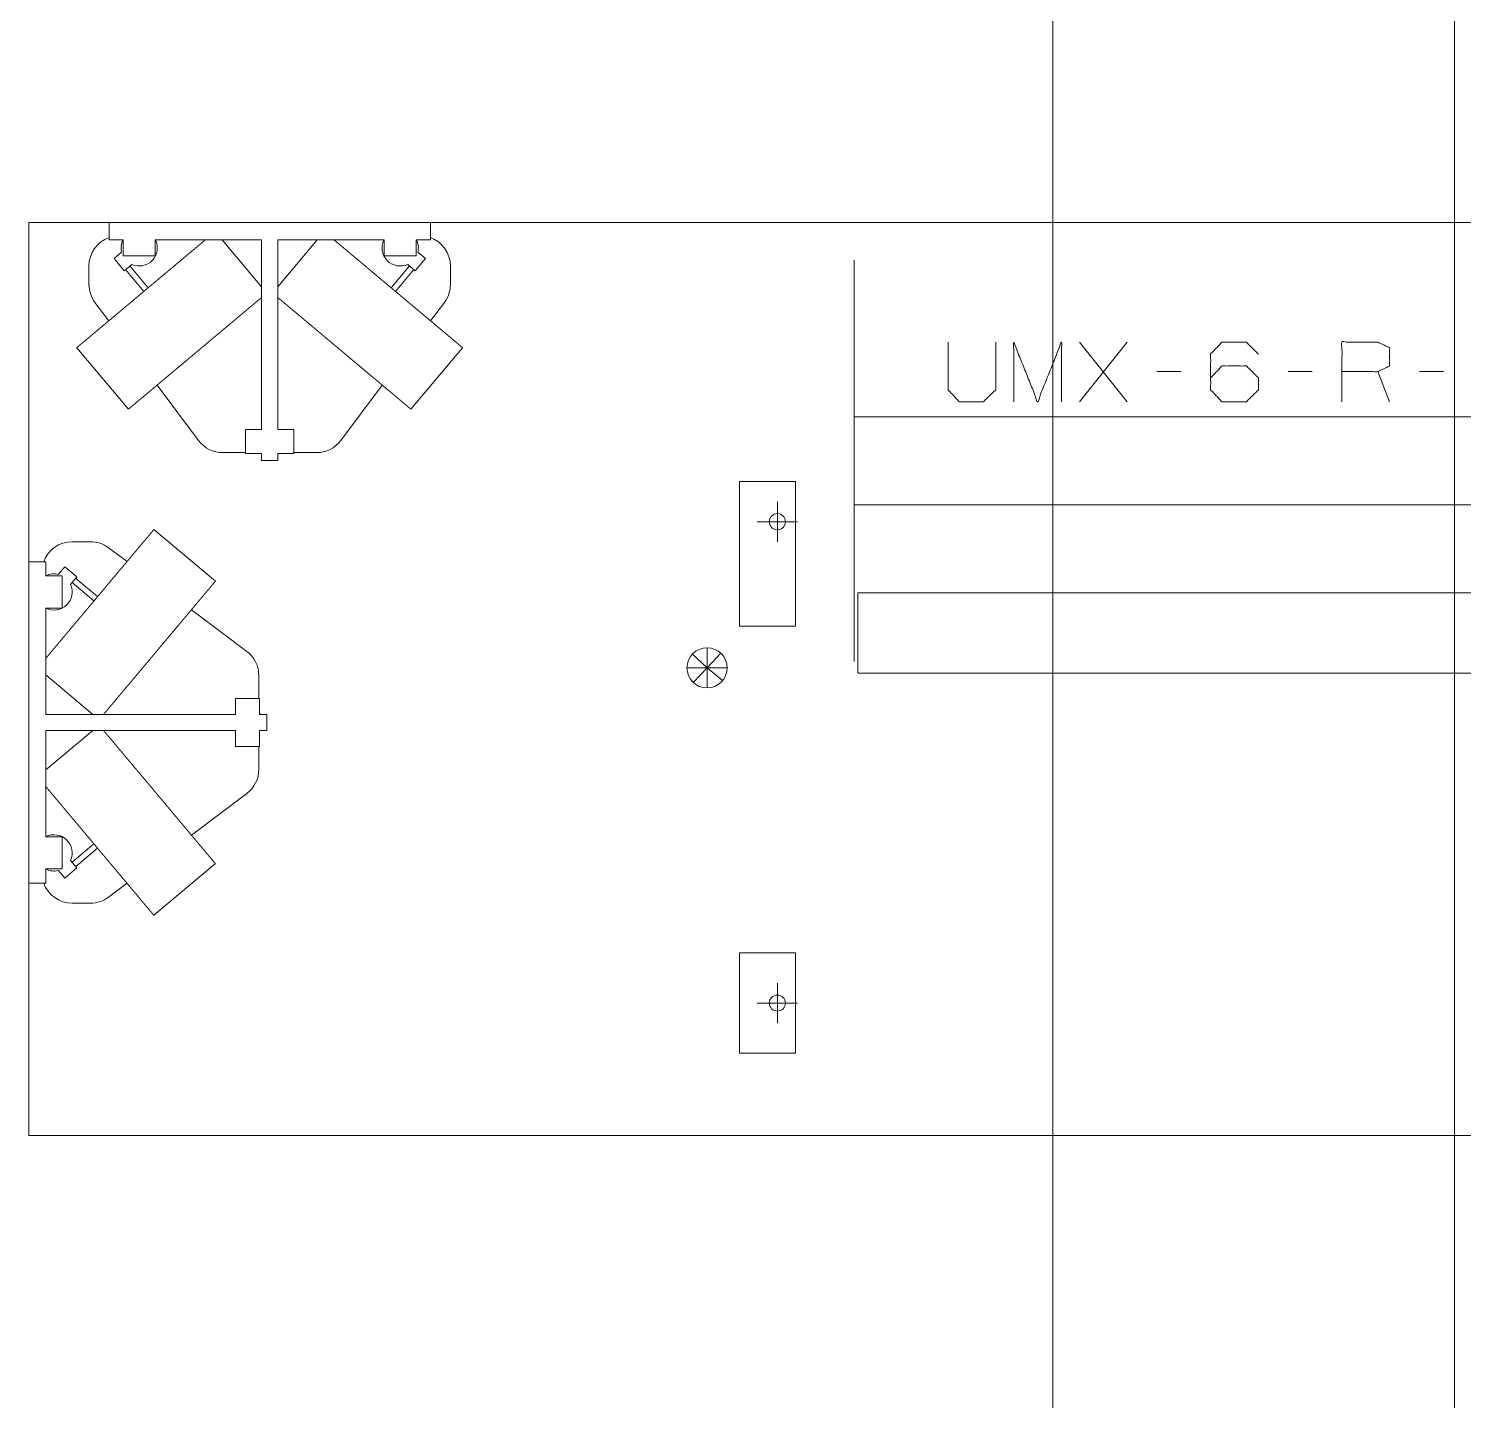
# Model space of a CAD drawing. Header units: millimetres. Extents: x 3056 to 110866, y 16649 to 58349.
# Drawn here: x 49456 to 53028, y 23888 to 27304 of the extents above; entities that cross this region are included whole.
import ezdxf

# ---------------------------------------------------------------- set-up
doc = ezdxf.new("R2010")
doc.units = ezdxf.units.MM
doc.layers.add('1', color=7, linetype='Continuous', true_color=0xffffff)

msp = doc.modelspace()

# ---------------------------------------------------------------- linework, layer by layer
at = {"layer": '1', "color": 143, "linetype": 'Continuous', "lineweight": 13}
for p, q in [((53006.5, 17870.4), (53006.5, 55213.3)), ((52006.5, 54663.3), (52006.5, 17870.4))]:
    msp.add_line(p, q, dxfattribs=at)
at = {"layer": '1', "color": 80, "linetype": 'Continuous', "lineweight": 13}
for p, q in [((49456.5, 24547.3), (49456.5, 26821.3)), ((49456.5, 24547.3), (49456.5, 26821.3)), ((49456.5, 26821.3), (55083.5, 26821.3)), ((49456.5, 26821.3), (55083.5, 26821.3)), ((49656.5, 26821.3), (49656.5, 26778.3)), ((50456.5, 26821.3), (50456.5, 26778.3)), ((49656.5, 26778.3), (49691.5, 26778.3)), ((49691.5, 26778.3), (49691.5, 26738.3)), ((49771.5, 26778.3), (50036.5, 26778.3)), ((49771.5, 26778.3), (49771.5, 26738.3)), ((50036.5, 26661.2), (49938.2, 26778.3)), ((50036.5, 26778.3), (50036.5, 26306.3)), ((50076.5, 26778.3), (50076.5, 26306.3)), ((50174.7, 26778.3), (50076.5, 26661.2)), ((50076.5, 26778.3), (50341.5, 26778.3)), ((50341.5, 26778.3), (50341.5, 26738.3)), ((50421.5, 26778.3), (50421.5, 26738.3)), ((50421.5, 26778.3), (50456.5, 26778.3)), ((49687.6, 26747.2), (49668.9, 26731.4)), ((49694.1, 26701.3), (49668.9, 26731.4)), ((49771.5, 26738.3), (49691.5, 26738.3)), ((50421.5, 26738.3), (50341.5, 26738.3)), ((50418.8, 26701.3), (50444.1, 26731.4)), ((50425.3, 26747.2), (50444.1, 26731.4)), ((49606.5, 26667.3), (49606.5, 26713.3)), ((49712.9, 26717), (49694.1, 26701.3)), ((49697.6, 26704.2), (49743.2, 26649.8)), ((49753.9, 26658.8), (49708.3, 26713.2)), ((50404.7, 26713.2), (50359, 26658.8)), ((50369.7, 26649.8), (50415.4, 26704.2)), ((50400.1, 26717), (50418.8, 26701.3)), ((50506.5, 26713.3), (50506.5, 26667.3)), ((49621.5, 26622.3), (49655.8, 26576.5)), ((50457.1, 26576.5), (50491.5, 26622.3)), ((49576.2, 26509.7), (49704.8, 26356.5)), ((50408.2, 26356.5), (50536.7, 26509.7)), ((52072.6, 26375), (52191.3, 26523.4)), ((52191.3, 26375), (52072.6, 26523.4)), ((52325.1, 26450), (52265.7, 26450)), ((52651.9, 26450), (52592.6, 26450)), ((52845.1, 26375), (52815.4, 26450)), ((52978.8, 26450), (52919.4, 26450)), ((49776, 26416.3), (49879.5, 26278.3)), ((50233.5, 26278.3), (50336.9, 26416.3)), ((53731.5, 26337.5), (51511.5, 26337.5)), ((49996.5, 26306.3), (49996.5, 26246.3)), ((50036.5, 26306.3), (49996.5, 26306.3)), ((50076.5, 26306.3), (50116.5, 26306.3)), ((50116.5, 26306.3), (50116.5, 26246.3)), ((49996.5, 26248.3), (49939.5, 26248.3)), ((50036.5, 26246.3), (49996.5, 26246.3)), ((50036.5, 26246.3), (50036.5, 26228.3)), ((50076.5, 26228.3), (50036.5, 26228.3)), ((50076.5, 26246.3), (50116.5, 26246.3)), ((50076.5, 26246.3), (50076.5, 26228.3)), ((50076.7, 26243.6), (50076.5, 26243.6)), ((50076.7, 26243.6), (50076.7, 26246.3)), ((50173.5, 26248.3), (50116.5, 26248.3)), ((51226, 26176.3), (51226, 25816.3)), ((51366, 26176.3), (51226, 26176.3)), ((51366, 25816.3), (51366, 26176.3)), ((51320.5, 26126.3), (51320.5, 26026.3)), ((51511.5, 26118.4), (53731.5, 26118.4)), ((51270.5, 26076.3), (51370.5, 26076.3)), ((49921.3, 25928), (49768.1, 26056.6)), ((49564.5, 26026.3), (49610.5, 26026.3)), ((49701.3, 25976.9), (49655.5, 26011.3)), ((49456.5, 25976.3), (49499.5, 25976.3)), ((49499.5, 25941.3), (49499.5, 25976.3)), ((49499.5, 25941.3), (49539.5, 25941.3)), ((49530.6, 25945.2), (49546.4, 25963.9)), ((49539.5, 25941.3), (49539.5, 25861.3)), ((49576.5, 25938.7), (49546.4, 25963.9)), ((49560.7, 25919.9), (49576.5, 25938.7)), ((49628, 25889.6), (49573.6, 25935.2)), ((49564.6, 25924.5), (49619, 25878.8)), ((51520.5, 25899.3), (53728.5, 25899.3)), ((51520.5, 25699.3), (51520.5, 25899.3)), ((49499.5, 25861.3), (49539.5, 25861.3)), ((49499.5, 25596.3), (49499.5, 25861.3)), ((49999.5, 25753.3), (49861.5, 25856.8)), ((51226, 25816.3), (51366, 25816.3)), ((51145.5, 25712.3), (51145.5, 25762.3)), ((51145.5, 25712.3), (51109.1, 25746.6)), ((51145.5, 25712.3), (51179.8, 25748.7)), ((49499.5, 25694.5), (49616.5, 25596.3)), ((50029.5, 25693.3), (50029.5, 25636.3)), ((51145.5, 25712.3), (51095.5, 25712.3)), ((51145.5, 25712.3), (51111.1, 25675.9)), ((51145.5, 25712.3), (51184.3, 25680.8)), ((51145.5, 25712.3), (51145.5, 25662.3)), ((51145.5, 25712.3), (51195.5, 25712.3)), ((53728.5, 25699.3), (51520.5, 25699.3)), ((49971.5, 25636.3), (50031.5, 25636.3)), ((49971.5, 25596.3), (49971.5, 25636.3)), ((50031.5, 25596.3), (50031.5, 25636.3)), ((49499.5, 25596.3), (49971.5, 25596.3)), ((50034.1, 25596.6), (50031.5, 25596.5)), ((50031.5, 25596.3), (50049.5, 25596.3)), ((50034.1, 25596.6), (50034.1, 25596.3)), ((50049.5, 25596.3), (50049.5, 25556.3)), ((49499.5, 25291.3), (49499.5, 25556.3)), ((49616.5, 25556.3), (49499.5, 25458.1)), ((49499.5, 25556.3), (49971.5, 25556.3)), ((49971.5, 25556.3), (49971.5, 25516.3)), ((50031.5, 25556.3), (50049.5, 25556.3)), ((50031.5, 25556.3), (50031.5, 25516.3)), ((49971.5, 25516.3), (50031.5, 25516.3)), ((50029.5, 25516.3), (50029.5, 25459.3)), ((49861.5, 25295.8), (49999.5, 25399.3)), ((49499.5, 25291.3), (49539.5, 25291.3)), ((49539.5, 25291.3), (49539.5, 25211.3)), ((49619, 25273.8), (49564.6, 25228.1)), ((49573.6, 25217.4), (49628, 25263)), ((49560.7, 25232.7), (49576.5, 25213.9)), ((49768.1, 25096), (49921.3, 25224.6)), ((49499.5, 25211.3), (49539.5, 25211.3)), ((49499.5, 25176.3), (49499.5, 25211.3)), ((49530.6, 25207.4), (49546.4, 25188.7)), ((49576.5, 25213.9), (49546.4, 25188.7)), ((49456.5, 25176.3), (49499.5, 25176.3)), ((49655.5, 25141.3), (49701.3, 25175.7)), ((49610.5, 25126.3), (49564.5, 25126.3)), ((51226, 25002.3), (51226, 24752.3)), ((51366, 25002.3), (51226, 25002.3)), ((51366, 24752.3), (51366, 25002.3)), ((51320.5, 24927.3), (51320.5, 24827.3)), ((51270.5, 24877.3), (51370.5, 24877.3)), ((51226, 24752.3), (51366, 24752.3)), ((55083.5, 24547.3), (49456.5, 24547.3)), ((55083.5, 24547.3), (49456.5, 24547.3))]:
    msp.add_line(p, q, dxfattribs=at)
for centre, radius in [((51320.5, 26076.3), 20), ((51145.5, 25712.3), 50), ((51320.5, 24877.3), 20)]:
    msp.add_circle(centre, radius, dxfattribs=at)
for centre, radius, start, end in [((49681.5, 26713.3), 75, 109.4723, 180), ((49731.5, 26758.3), 45.2, 153.7683, 194.2622), ((49731.5, 26758.3), 45.2, 245.7378, 26.2321), ((50381.5, 26758.3), 45.2, 153.7679, 294.2622), ((50381.5, 26758.3), 45.2, 345.7378, 26.2317), ((50431.5, 26713.3), 75, 0, 70.5277), ((49681.5, 26667.3), 75, 180, 216.8699), ((50431.5, 26667.3), 75, 323.1301, 0), ((49939.5, 26323.3), 75, 216.8699, 270), ((50173.5, 26323.3), 75, 270, 323.1301), ((49564.5, 25951.3), 75, 90, 160.5277), ((49610.5, 25951.3), 75, 53.1301, 90), ((49519.5, 25901.3), 45.2, 75.7378, 116.2317), ((49519.5, 25901.3), 45.2, 243.7679, 24.2622), ((49954.5, 25693.3), 75, 0, 53.1301), ((49954.5, 25459.3), 75, 306.8699, 360), ((49519.5, 25251.3), 45.2, 335.7378, 116.2321), ((49519.5, 25251.3), 45.2, 243.7683, 284.2622), ((49564.5, 25201.3), 75, 199.4723, 270), ((49610.5, 25201.3), 75, 270, 306.8699)]:
    msp.add_arc(centre, radius, start, end, dxfattribs=at)
for points, knots in [([(49896.3, 26778.3), (49894.9, 26777.1), (49893.6, 26776), (49892.1, 26774.8), (49890.7, 26773.6), (49887.7, 26771), (49886.1, 26769.7), (49884.5, 26768.4), (49881.3, 26765.7), (49877.9, 26762.8), (49874.4, 26759.9), (49872.6, 26758.4), (49868.9, 26755.3), (49867, 26753.7), (49865.1, 26752.1), (49861.2, 26748.8), (49857.2, 26745.5), (49855.2, 26743.8), (49853.1, 26742), (49851.1, 26740.3), (49846.8, 26736.8), (49844.7, 26734.9), (49842.5, 26733.1), (49838.1, 26729.4), (49833.6, 26725.6), (49829, 26721.8), (49826.7, 26719.9), (49822, 26715.9), (49817.3, 26712), (49814.9, 26709.9), (49812.4, 26707.9), (49810, 26705.9), (49807.6, 26703.8), (49805.1, 26701.8), (49802.7, 26699.7), (49800.2, 26697.6), (49795.2, 26693.4), (49790.2, 26689.2), (49787.6, 26687.1), (49782.5, 26682.8), (49777.4, 26678.5), (49774.8, 26676.3), (49772.2, 26674.2), (49769.7, 26672), (49767.1, 26669.8), (49764.5, 26667.7), (49761.9, 26665.5), (49756.7, 26661.1), (49751.5, 26656.7), (49748.9, 26654.6), (49746.3, 26652.4), (49743.7, 26650.2), (49738.4, 26645.8), (49733.2, 26641.5), (49728.1, 26637.1), (49722.9, 26632.8), (49717.8, 26628.5), (49715.2, 26626.3), (49710.1, 26622), (49705, 26617.8), (49700, 26613.6), (49697.5, 26611.5), (49692.6, 26607.3), (49690.1, 26605.3), (49685.2, 26601.2), (49682.8, 26599.1), (49680.4, 26597.1), (49678, 26595.1), (49673.3, 26591.2), (49668.6, 26587.2), (49664.1, 26583.4), (49659.6, 26579.6), (49657.4, 26577.8), (49653, 26574.1), (49650.8, 26572.3), (49648.7, 26570.5), (49646.6, 26568.7), (49644.5, 26567), (49640.4, 26563.5), (49638.3, 26561.8), (49634.4, 26558.5), (49630.5, 26555.3), (49626.8, 26552.1), (49625, 26550.6), (49621.4, 26547.6), (49619.6, 26546.1), (49616.2, 26543.3), (49613, 26540.5), (49611.4, 26539.2), (49609.8, 26537.9), (49606.8, 26535.3), (49603.9, 26532.9), (49602.5, 26531.7), (49601.1, 26530.6), (49599.8, 26529.5), (49598.5, 26528.4), (49597.2, 26527.3), (49596, 26526.3), (49594.8, 26525.3), (49593.6, 26524.3), (49591.4, 26522.4), (49590.4, 26521.6), (49588.4, 26519.9), (49587.4, 26519.1), (49585.7, 26517.6), (49584, 26516.2), (49583.3, 26515.6), (49582.5, 26515), (49581.2, 26513.9), (49580.1, 26512.9), (49579.5, 26512.5), (49579, 26512.1), (49578.6, 26511.7), (49578.2, 26511.3), (49577.5, 26510.7), (49576.9, 26510.3), (49576.7, 26510.1), (49576.5, 26509.9), (49576.4, 26509.8), (49576.3, 26509.7), (49576.2, 26509.7), (49576.2, 26509.7)], [0, 0, 0.004297, 0.008583, 0.013091, 0.01759, 0.02701, 0.031918, 0.036816, 0.047013, 0.057592, 0.06854, 0.074203, 0.085676, 0.09151, 0.0975, 0.109661, 0.122142, 0.12846, 0.134937, 0.141403, 0.154639, 0.161402, 0.168162, 0.181936, 0.195985, 0.210267, 0.217521, 0.23214, 0.246976, 0.254435, 0.262004, 0.269563, 0.277212, 0.284856, 0.292586, 0.300321, 0.315925, 0.331663, 0.339595, 0.355504, 0.371517, 0.379539, 0.387601, 0.395668, 0.403757, 0.411852, 0.419972, 0.436219, 0.452487, 0.460631, 0.46877, 0.476914, 0.493182, 0.509415, 0.525612, 0.541746, 0.557803, 0.565798, 0.581717, 0.597526, 0.613221, 0.621027, 0.636504, 0.644167, 0.659397, 0.666966, 0.674439, 0.681923, 0.696672, 0.711215, 0.725519, 0.739596, 0.746498, 0.760183, 0.766956, 0.773589, 0.780227, 0.786712, 0.799538, 0.805875, 0.818234, 0.830269, 0.841958, 0.847639, 0.858802, 0.864303, 0.874918, 0.885165, 0.890095, 0.89502, 0.904476, 0.913536, 0.91786, 0.922179, 0.926291, 0.930394, 0.934295, 0.938192, 0.941867, 0.945549, 0.95246, 0.955687, 0.96193, 0.964927, 0.970481, 0.975569, 0.97787, 0.98018, 0.984315, 0.987982, 0.989573, 0.991159, 0.992512, 0.993855, 0.996067, 0.997784, 0.998399, 0.999011, 0.999379, 0.999752, 0.999873, 1, 1]), ([(50536.7, 26509.7), (50536.7, 26509.7), (50536.7, 26509.7), (50536.5, 26509.8), (50536.4, 26509.9), (50536.2, 26510.1), (50536, 26510.3), (50535.5, 26510.7), (50535.1, 26511), (50534.8, 26511.3), (50534.3, 26511.7), (50533.9, 26512.1), (50533.4, 26512.5), (50532.9, 26512.9), (50532.3, 26513.4), (50531.7, 26513.9), (50531.1, 26514.4), (50530.4, 26515), (50529.7, 26515.6), (50528.9, 26516.2), (50528.1, 26516.9), (50527.3, 26517.6), (50525.5, 26519.1), (50523.6, 26520.7), (50522.6, 26521.6), (50521.5, 26522.4), (50519.3, 26524.3), (50517, 26526.3), (50515.7, 26527.3), (50514.5, 26528.4), (50513.1, 26529.5), (50511.8, 26530.6), (50509.1, 26532.9), (50506.2, 26535.3), (50503.1, 26537.9), (50501.6, 26539.2), (50500, 26540.5), (50496.7, 26543.3), (50495, 26544.7), (50493.3, 26546.1), (50491.5, 26547.6), (50489.8, 26549.1), (50486.1, 26552.1), (50484.3, 26553.7), (50480.5, 26556.9), (50478.6, 26558.5), (50474.6, 26561.8), (50470.5, 26565.2), (50468.5, 26567), (50464.3, 26570.5), (50462.1, 26572.3), (50460, 26574.1), (50455.6, 26577.8), (50451.1, 26581.5), (50446.6, 26585.3), (50442, 26589.2), (50437.3, 26593.1), (50434.9, 26595.1), (50430.1, 26599.1), (50425.3, 26603.2), (50422.8, 26605.3), (50420.4, 26607.3), (50415.4, 26611.5), (50412.9, 26613.6), (50410.4, 26615.7), (50407.9, 26617.8), (50402.8, 26622), (50400.3, 26624.2), (50395.2, 26628.5), (50392.6, 26630.6), (50390, 26632.8), (50384.9, 26637.1), (50382.3, 26639.3), (50379.7, 26641.5), (50377.1, 26643.6), (50371.9, 26648), (50366.7, 26652.4), (50361.5, 26656.7), (50358.9, 26658.9), (50356.3, 26661.1), (50351.1, 26665.5), (50348.5, 26667.7), (50345.9, 26669.8), (50340.7, 26674.2), (50338.1, 26676.3), (50335.5, 26678.5), (50333, 26680.7), (50330.4, 26682.8), (50327.9, 26684.9), (50322.8, 26689.2), (50317.8, 26693.4), (50312.8, 26697.6), (50310.3, 26699.7), (50307.8, 26701.8), (50302.9, 26705.9), (50300.5, 26707.9), (50298.1, 26709.9), (50293.3, 26714), (50288.6, 26717.9), (50286.2, 26719.9), (50283.9, 26721.8), (50279.4, 26725.6), (50277.1, 26727.5), (50272.7, 26731.3), (50268.3, 26734.9), (50264, 26738.5), (50261.9, 26740.3), (50259.8, 26742), (50257.7, 26743.8), (50253.7, 26747.2), (50251.7, 26748.8), (50249.8, 26750.5), (50245.9, 26753.7), (50244, 26755.3), (50242.2, 26756.8), (50238.6, 26759.9), (50235.1, 26762.8), (50231.7, 26765.7), (50230, 26767), (50228.4, 26768.4), (50225.3, 26771), (50223.8, 26772.3), (50220.8, 26774.8), (50219.4, 26776), (50216.6, 26778.3)], [0, 0, 0.000117, 0.000247, 0.000611, 0.000979, 0.0016, 0.002216, 0.003933, 0.005038, 0.006134, 0.007487, 0.008831, 0.010427, 0.012018, 0.013851, 0.015675, 0.017752, 0.019819, 0.02212, 0.024431, 0.026974, 0.029509, 0.035063, 0.041077, 0.044303, 0.047539, 0.054451, 0.061808, 0.065705, 0.069596, 0.073709, 0.077811, 0.086454, 0.095514, 0.10497, 0.109895, 0.114825, 0.125072, 0.130379, 0.135696, 0.141188, 0.146689, 0.158032, 0.163879, 0.175748, 0.181756, 0.194116, 0.206794, 0.213278, 0.226401, 0.233044, 0.239807, 0.253492, 0.267432, 0.281626, 0.296047, 0.310693, 0.318077, 0.333024, 0.348175, 0.355833, 0.363486, 0.378963, 0.386779, 0.394585, 0.402464, 0.418283, 0.426216, 0.442187, 0.450219, 0.458254, 0.474388, 0.482486, 0.490575, 0.498701, 0.514952, 0.531221, 0.547503, 0.555647, 0.563771, 0.580018, 0.588138, 0.596233, 0.612398, 0.620452, 0.628483, 0.636505, 0.644486, 0.652472, 0.668337, 0.684075, 0.699679, 0.707404, 0.715134, 0.730428, 0.737996, 0.745555, 0.760494, 0.775221, 0.782479, 0.789733, 0.804015, 0.81103, 0.824948, 0.838598, 0.851972, 0.858587, 0.865063, 0.87153, 0.884173, 0.890329, 0.896491, 0.90849, 0.914314, 0.920144, 0.931451, 0.942398, 0.952977, 0.958079, 0.963175, 0.97299, 0.97769, 0.986909, 0.991407, 1, 1]), ([(51511.5, 26727.9), (51511.5, 26727.8), (51511.5, 26727.7), (51511.5, 26727.3), (51511.5, 26727), (51511.5, 26726.3), (51511.5, 26725.3), (51511.5, 26724.2), (51511.5, 26722.9), (51511.5, 26721.3), (51511.5, 26719.5), (51511.5, 26717.6), (51511.5, 26715.4), (51511.5, 26713), (51511.5, 26710.5), (51511.5, 26709.1), (51511.5, 26706.2), (51511.5, 26703.1), (51511.5, 26701.5), (51511.5, 26698.2), (51511.5, 26694.6), (51511.5, 26690.9), (51511.5, 26686.9), (51511.5, 26682.8), (51511.5, 26678.4), (51511.5, 26673.9), (51511.5, 26669.2), (51511.5, 26664.3), (51511.5, 26659.2), (51511.5, 26654), (51511.5, 26648.6), (51511.5, 26643), (51511.5, 26637.2), (51511.5, 26631.3), (51511.5, 26628.2), (51511.5, 26622), (51511.5, 26615.6), (51511.5, 26609.1), (51511.5, 26602.4), (51511.5, 26595.6), (51511.5, 26588.6), (51511.5, 26585.1), (51511.5, 26577.9), (51511.5, 26570.5), (51511.5, 26563), (51511.5, 26559.2), (51511.5, 26551.5), (51511.5, 26543.6), (51511.5, 26535.7), (51511.5, 26527.6), (51511.5, 26519.3), (51511.5, 26511), (51511.5, 26502.5), (51511.5, 26493.9), (51511.5, 26485.3), (51511.5, 26476.5), (51511.5, 26467.6), (51511.5, 26458.6), (51511.5, 26449.5), (51511.5, 26440.3), (51511.5, 26431), (51511.5, 26421.6), (51511.5, 26412.2), (51511.5, 26402.7), (51511.5, 26393.1), (51511.5, 26383.4), (51511.5, 26373.7), (51511.5, 26363.9), (51511.5, 26354.1), (51511.5, 26344.2), (51511.5, 26339.2), (51511.5, 26329.2), (51511.5, 26319.2), (51511.5, 26309.2), (51511.5, 26299.1), (51511.5, 26294), (51511.5, 26283.9), (51511.5, 26273.8), (51511.5, 26263.6), (51511.5, 26253.4), (51511.5, 26248.3), (51511.5, 26238.1), (51511.5, 26227.9)], [0, 0, 0.000206, 0.000519, 0.001349, 0.001868, 0.003323, 0.005196, 0.007477, 0.010176, 0.013287, 0.016806, 0.020733, 0.025072, 0.029813, 0.034957, 0.03773, 0.043476, 0.049625, 0.052795, 0.059531, 0.066659, 0.074179, 0.082079, 0.090366, 0.099028, 0.108067, 0.117475, 0.127254, 0.137393, 0.147892, 0.158745, 0.169948, 0.181494, 0.193384, 0.199496, 0.211889, 0.224605, 0.237649, 0.251005, 0.264674, 0.278654, 0.285714, 0.300139, 0.314855, 0.329857, 0.337498, 0.352913, 0.368597, 0.384546, 0.400755, 0.417206, 0.433902, 0.450835, 0.467996, 0.485374, 0.502974, 0.520775, 0.538777, 0.55697, 0.575348, 0.593906, 0.612628, 0.631514, 0.650554, 0.669736, 0.689061, 0.708508, 0.728082, 0.747767, 0.767558, 0.77748, 0.797413, 0.817432, 0.837524, 0.857686, 0.867793, 0.888039, 0.908332, 0.928663, 0.949025, 0.959212, 0.979601, 1, 1]), ([(50036.5, 26634.8), (50035.4, 26633.9), (50033.3, 26632.1), (50031, 26630.2), (50029.9, 26629.3), (50027.4, 26627.2), (50024.8, 26625), (50023.4, 26623.8), (50020.6, 26621.5), (50019.1, 26620.2), (50017.6, 26619), (50016.1, 26617.7), (50014.5, 26616.4), (50013, 26615.1), (50009.7, 26612.3), (50008, 26610.9), (50004.5, 26608), (50001, 26605), (49999.2, 26603.5), (49997.3, 26601.9), (49995.4, 26600.4), (49991.6, 26597.1), (49987.6, 26593.8), (49985.6, 26592.1), (49981.5, 26588.7), (49979.4, 26587), (49977.3, 26585.2), (49975.2, 26583.4), (49973, 26581.6), (49968.7, 26577.9), (49964.2, 26574.2), (49962, 26572.3), (49959.7, 26570.4), (49957.4, 26568.5), (49952.8, 26564.6), (49948, 26560.6), (49945.7, 26558.6), (49940.8, 26554.6), (49938.4, 26552.5), (49936, 26550.5), (49931.1, 26546.3), (49928.6, 26544.3), (49923.6, 26540.1), (49921.1, 26538), (49918.5, 26535.9), (49916, 26533.7), (49913.5, 26531.6), (49910.9, 26529.5), (49905.8, 26525.2), (49903.2, 26523), (49900.6, 26520.8), (49895.5, 26516.5), (49892.9, 26514.3), (49890.3, 26512.1), (49885.1, 26507.8), (49882.5, 26505.6), (49879.9, 26503.4), (49874.7, 26499), (49872.1, 26496.9), (49866.9, 26492.5), (49861.7, 26488.1), (49856.5, 26483.8), (49851.3, 26479.5), (49848.8, 26477.3), (49843.6, 26473), (49838.5, 26468.7), (49836, 26466.6), (49833.5, 26464.5), (49828.5, 26460.3), (49826, 26458.2), (49821, 26454), (49816.1, 26449.9), (49813.7, 26447.9), (49811.3, 26445.8), (49808.9, 26443.8), (49804.1, 26439.8), (49801.8, 26437.9), (49797.1, 26434), (49794.8, 26432), (49792.5, 26430.1), (49788, 26426.3), (49785.8, 26424.5), (49783.6, 26422.6), (49781.5, 26420.8), (49779.3, 26419), (49777.2, 26417.2), (49775, 26415.4), (49773, 26413.7), (49768.9, 26410.3), (49764.9, 26406.9), (49762.9, 26405.2), (49761, 26403.6), (49759, 26402), (49757.2, 26400.4), (49755.3, 26398.9), (49753.5, 26397.4), (49751.7, 26395.8), (49749.9, 26394.4), (49746.5, 26391.5), (49744.8, 26390), (49743.1, 26388.7), (49741.5, 26387.3), (49738.3, 26384.6), (49736.8, 26383.4), (49733.9, 26380.9), (49732.4, 26379.7), (49731, 26378.5), (49729.6, 26377.4), (49727, 26375.1), (49725.8, 26374.1), (49724.5, 26373.1), (49723.3, 26372.1), (49722.2, 26371.1), (49721.1, 26370.2), (49718.9, 26368.4), (49716.9, 26366.7), (49716, 26365.9), (49715.1, 26365.1), (49713.4, 26363.7), (49712.6, 26363), (49711.8, 26362.4), (49711.1, 26361.8), (49709.8, 26360.7), (49709.2, 26360.2), (49708.6, 26359.7), (49708.1, 26359.3), (49707.6, 26358.8), (49707.2, 26358.5), (49706.7, 26358.1), (49706, 26357.5), (49705.5, 26357.1), (49705.3, 26356.9), (49705.1, 26356.7), (49705, 26356.6), (49704.8, 26356.5), (49704.8, 26356.5), (49704.8, 26356.5)], [0, 0, 0.003106, 0.009524, 0.016382, 0.019908, 0.027403, 0.035301, 0.039451, 0.047966, 0.052311, 0.056866, 0.061415, 0.066151, 0.070892, 0.080746, 0.085855, 0.096256, 0.106994, 0.112464, 0.118084, 0.123714, 0.135295, 0.147196, 0.153294, 0.165651, 0.171892, 0.178285, 0.184669, 0.191192, 0.204373, 0.217801, 0.224571, 0.231472, 0.238364, 0.252373, 0.266586, 0.273785, 0.288285, 0.295589, 0.302962, 0.317799, 0.325264, 0.340322, 0.347917, 0.355507, 0.363153, 0.370808, 0.378502, 0.393943, 0.401694, 0.409466, 0.425053, 0.432865, 0.440698, 0.456368, 0.464214, 0.472064, 0.487765, 0.495615, 0.511307, 0.526973, 0.542591, 0.558149, 0.565895, 0.581344, 0.596702, 0.604348, 0.611952, 0.62708, 0.634609, 0.649538, 0.664311, 0.671605, 0.678909, 0.686122, 0.700444, 0.707561, 0.72157, 0.728475, 0.735371, 0.748942, 0.755599, 0.762262, 0.768793, 0.775329, 0.781727, 0.78812, 0.794378, 0.80674, 0.818805, 0.824769, 0.830563, 0.836367, 0.842, 0.847644, 0.853117, 0.858586, 0.863886, 0.874304, 0.879422, 0.884357, 0.889298, 0.898805, 0.903358, 0.912285, 0.916647, 0.920821, 0.924984, 0.932903, 0.936664, 0.940416, 0.943968, 0.947511, 0.950843, 0.957292, 0.963303, 0.966196, 0.968872, 0.973994, 0.976449, 0.97867, 0.980899, 0.984889, 0.98665, 0.988416, 0.989947, 0.991482, 0.992783, 0.99408, 0.996214, 0.997871, 0.998465, 0.999055, 0.99941, 0.999761, 0.999887, 1, 1]), ([(50408.2, 26356.5), (50408.1, 26356.5), (50408.1, 26356.5), (50408, 26356.6), (50407.9, 26356.7), (50407.7, 26356.9), (50407.5, 26357.1), (50406.9, 26357.5), (50406.6, 26357.8), (50406.2, 26358.1), (50405.8, 26358.5), (50405.4, 26358.8), (50404.8, 26359.3), (50404.3, 26359.7), (50403.8, 26360.2), (50403.2, 26360.7), (50401.8, 26361.8), (50401.1, 26362.4), (50400.4, 26363), (50399.6, 26363.7), (50398.7, 26364.4), (50397.9, 26365.1), (50396, 26366.7), (50395, 26367.5), (50394, 26368.4), (50391.9, 26370.2), (50390.8, 26371.1), (50388.4, 26373.1), (50387.2, 26374.1), (50384.6, 26376.2), (50383.3, 26377.4), (50380.5, 26379.7), (50377.6, 26382.1), (50376.1, 26383.4), (50374.6, 26384.6), (50371.5, 26387.3), (50369.8, 26388.7), (50366.5, 26391.5), (50363, 26394.4), (50361.3, 26395.8), (50359.5, 26397.4), (50357.6, 26398.9), (50353.9, 26402), (50350.1, 26405.2), (50348.1, 26406.9), (50344.1, 26410.3), (50340, 26413.7), (50337.9, 26415.4), (50335.8, 26417.2), (50331.5, 26420.8), (50327.1, 26424.5), (50322.7, 26428.2), (50320.4, 26430.1), (50318.1, 26432), (50313.5, 26435.9), (50311.2, 26437.9), (50308.8, 26439.8), (50304.1, 26443.8), (50299.3, 26447.9), (50296.8, 26449.9), (50291.9, 26454), (50289.5, 26456.1), (50287, 26458.2), (50284.5, 26460.3), (50282, 26462.4), (50276.9, 26466.6), (50271.9, 26470.9), (50266.8, 26475.1), (50264.2, 26477.3), (50259, 26481.6), (50256.5, 26483.8), (50253.9, 26486), (50251.3, 26488.1), (50248.7, 26490.3), (50246.1, 26492.5), (50240.9, 26496.9), (50238.3, 26499), (50233.1, 26503.4), (50230.5, 26505.6), (50225.3, 26510), (50222.7, 26512.1), (50220.1, 26514.3), (50214.9, 26518.7), (50212.3, 26520.8), (50209.7, 26523), (50207.1, 26525.2), (50204.6, 26527.3), (50199.5, 26531.6), (50196.9, 26533.7), (50191.9, 26538), (50189.4, 26540.1), (50184.4, 26544.3), (50181.9, 26546.3), (50179.4, 26548.4), (50177, 26550.5), (50174.5, 26552.5), (50172.1, 26554.6), (50169.7, 26556.6), (50167.3, 26558.6), (50164.9, 26560.6), (50162.5, 26562.6), (50160.2, 26564.6), (50155.5, 26568.5), (50151, 26572.3), (50148.7, 26574.2), (50146.5, 26576.1), (50144.3, 26577.9), (50139.9, 26581.6), (50135.6, 26585.2), (50133.5, 26587), (50129.3, 26590.4), (50125.3, 26593.8), (50121.4, 26597.1), (50117.5, 26600.4), (50113.8, 26603.5), (50112, 26605), (50110.2, 26606.5), (50108.4, 26608), (50106.7, 26609.5), (50105, 26610.9), (50103.3, 26612.3), (50100, 26615.1), (50098.4, 26616.4), (50096.8, 26617.7), (50095.3, 26619), (50093.8, 26620.2), (50090.9, 26622.7), (50089.6, 26623.8), (50088.2, 26625), (50086.9, 26626.1), (50085.6, 26627.2), (50084.3, 26628.2), (50083.1, 26629.3), (50081.9, 26630.2), (50080.7, 26631.2), (50079.6, 26632.1), (50078.5, 26633.1), (50077.5, 26633.9), (50076.5, 26634.8)], [0, 0, 0.000122, 0.000239, 0.00059, 0.000955, 0.001545, 0.002139, 0.003796, 0.004863, 0.00592, 0.007226, 0.008519, 0.010054, 0.011585, 0.013351, 0.01512, 0.01911, 0.021331, 0.02356, 0.026006, 0.028457, 0.031128, 0.036706, 0.039599, 0.042718, 0.049167, 0.052498, 0.059585, 0.063346, 0.071056, 0.075025, 0.083353, 0.092083, 0.096642, 0.101205, 0.110712, 0.115643, 0.125706, 0.136124, 0.141423, 0.146893, 0.152366, 0.163634, 0.175241, 0.181195, 0.19327, 0.205631, 0.211889, 0.218283, 0.231207, 0.244401, 0.257847, 0.26463, 0.271535, 0.285435, 0.292449, 0.299566, 0.313888, 0.328395, 0.335699, 0.350471, 0.357936, 0.365391, 0.37293, 0.380463, 0.395652, 0.410962, 0.426363, 0.434114, 0.449637, 0.457418, 0.465224, 0.473036, 0.480869, 0.488693, 0.504385, 0.512235, 0.527936, 0.535795, 0.551482, 0.559311, 0.567144, 0.582749, 0.590535, 0.598316, 0.606057, 0.613795, 0.629201, 0.636847, 0.652093, 0.659687, 0.674746, 0.682201, 0.689662, 0.697038, 0.704421, 0.711715, 0.719016, 0.726215, 0.733423, 0.740527, 0.747637, 0.761645, 0.775429, 0.782208, 0.788978, 0.795627, 0.808808, 0.821724, 0.828108, 0.840609, 0.852804, 0.864705, 0.876286, 0.887545, 0.893006, 0.898462, 0.903754, 0.90904, 0.914154, 0.919263, 0.929118, 0.933858, 0.938594, 0.943144, 0.947689, 0.956398, 0.960549, 0.964709, 0.968655, 0.972607, 0.976345, 0.980092, 0.983628, 0.987158, 0.990476, 0.993797, 0.996903, 1, 1]), ([(51745.7, 26523.4), (51745.7, 26404.7), (51773.8, 26375), (51833.2, 26375), (51864.4, 26404.7), (51864.4, 26523.4)], [0, 0, 0.311786, 0.419155, 0.575041, 0.688214, 1, 1]), ([(51909.1, 26375), (51909.1, 26523.4), (51968.5, 26375), (52027.9, 26523.4), (52027.9, 26375)], [0, 0, 0.240729, 0.5, 0.759271, 1, 1]), ([(52399.4, 26434.4), (52427.6, 26464.1), (52488.5, 26464.1), (52518.2, 26434.4), (52518.2, 26404.7), (52488.5, 26375), (52427.6, 26375), (52399.4, 26404.7), (52399.4, 26493.7), (52427.6, 26523.4), (52488.5, 26523.4), (52518.2, 26493.7)], [0, 0, 0.074325, 0.185083, 0.261388, 0.315348, 0.391653, 0.502411, 0.576736, 0.738612, 0.812938, 0.923695, 1, 1]), ([(52726.3, 26375), (52726.3, 26523.4), (52815.4, 26523.4), (52845.1, 26509.4), (52845.1, 26464.1), (52815.4, 26450), (52726.3, 26450)], [0, 0, 0.339227, 0.542755, 0.617836, 0.72139, 0.796471, 1, 1]), ([(51511.5, 26227.9), (51511.5, 26217.7), (51511.5, 26207.6), (51511.5, 26197.4), (51511.5, 26187.2), (51511.5, 26177), (51511.5, 26166.9), (51511.5, 26156.8), (51511.5, 26146.7), (51511.5, 26136.7), (51511.5, 26126.7), (51511.5, 26116.7), (51511.5, 26106.8), (51511.5, 26101.8), (51511.5, 26092), (51511.5, 26082.2), (51511.5, 26072.5), (51511.5, 26062.8), (51511.5, 26053.2), (51511.5, 26043.7), (51511.5, 26034.3), (51511.5, 26024.9), (51511.5, 26020.2), (51511.5, 26011), (51511.5, 26001.9), (51511.5, 25992.8), (51511.5, 25983.9), (51511.5, 25975), (51511.5, 25966.3), (51511.5, 25957.6), (51511.5, 25949.1), (51511.5, 25940.7), (51511.5, 25932.4), (51511.5, 25924.2), (51511.5, 25916.2), (51511.5, 25908.3), (51511.5, 25900.5), (51511.5, 25892.9), (51511.5, 25885.4), (51511.5, 25881.7), (51511.5, 25874.4), (51511.5, 25867.3), (51511.5, 25860.3), (51511.5, 25853.4), (51511.5, 25846.8), (51511.5, 25840.2), (51511.5, 25837), (51511.5, 25830.8), (51511.5, 25824.6), (51511.5, 25818.7), (51511.5, 25812.9), (51511.5, 25807.3), (51511.5, 25801.9), (51511.5, 25796.6), (51511.5, 25791.6), (51511.5, 25789.1), (51511.5, 25784.3), (51511.5, 25779.7), (51511.5, 25775.3), (51511.5, 25771.1), (51511.5, 25767), (51511.5, 25763.2), (51511.5, 25759.5), (51511.5, 25756), (51511.5, 25752.8), (51511.5, 25749.7), (51511.5, 25746.8), (51511.5, 25744.1), (51511.5, 25741.7), (51511.5, 25739.4), (51511.5, 25737.3), (51511.5, 25735.5), (51511.5, 25733.8), (51511.5, 25732.4), (51511.5, 25731.1), (51511.5, 25730.1), (51511.5, 25729.2), (51511.5, 25728.6), (51511.5, 25728.2), (51511.5, 25728), (51511.5, 25727.9)], [0, 0, 0.020399, 0.040788, 0.061161, 0.081508, 0.101822, 0.122095, 0.142314, 0.162476, 0.182568, 0.202587, 0.22252, 0.242364, 0.252233, 0.271918, 0.291492, 0.310939, 0.330264, 0.349446, 0.368486, 0.387372, 0.406094, 0.415418, 0.433886, 0.452174, 0.470271, 0.488178, 0.505879, 0.523368, 0.54064, 0.55769, 0.574507, 0.59108, 0.60741, 0.623492, 0.639309, 0.654861, 0.670143, 0.68514, 0.692501, 0.707069, 0.721346, 0.735321, 0.748995, 0.762351, 0.775395, 0.781835, 0.794387, 0.806616, 0.818501, 0.830052, 0.841255, 0.852108, 0.862607, 0.872746, 0.877635, 0.887229, 0.896452, 0.9053, 0.913777, 0.921868, 0.929578, 0.936902, 0.943834, 0.950375, 0.956524, 0.96227, 0.967615, 0.972557, 0.977098, 0.98123, 0.984956, 0.988268, 0.991173, 0.993661, 0.99574, 0.997402, 0.998651, 0.999481, 0.999794, 1, 1]), ([(49768.1, 26056.6), (49768, 26056.5), (49767.9, 26056.4), (49767.8, 26056.2), (49767.7, 26056.1), (49767.5, 26055.9), (49767, 26055.3), (49766.4, 26054.6), (49766.1, 26054.2), (49765.7, 26053.7), (49765.3, 26053.2), (49764.9, 26052.7), (49764.4, 26052.1), (49763.9, 26051.5), (49763.3, 26050.9), (49762.8, 26050.2), (49761.5, 26048.7), (49760.2, 26047.1), (49759.4, 26046.2), (49758.7, 26045.3), (49757.9, 26044.4), (49757.1, 26043.4), (49755.3, 26041.3), (49754.4, 26040.2), (49753.5, 26039.1), (49752.5, 26038), (49751.5, 26036.8), (49750.4, 26035.5), (49748.3, 26033), (49747.2, 26031.7), (49746, 26030.3), (49744.9, 26028.9), (49743.6, 26027.4), (49742.4, 26026), (49741.2, 26024.5), (49738.6, 26021.4), (49735.9, 26018.2), (49734.5, 26016.5), (49733.1, 26014.8), (49731.6, 26013.1), (49728.7, 26009.6), (49725.6, 26006), (49722.5, 26002.2), (49719.3, 25998.4), (49715.9, 25994.4), (49714.2, 25992.4), (49710.8, 25988.3), (49709.1, 25986.2), (49707.3, 25984.1), (49705.5, 25982), (49703.7, 25979.8), (49700, 25975.4), (49698.1, 25973.2), (49696.3, 25971), (49694.4, 25968.7), (49692.4, 25966.4), (49688.6, 25961.8), (49686.6, 25959.5), (49684.6, 25957.1), (49682.7, 25954.7), (49680.6, 25952.3), (49678.6, 25950), (49676.6, 25947.5), (49674.6, 25945.1), (49672.5, 25942.7), (49668.4, 25937.7), (49664.2, 25932.7), (49662.1, 25930.2), (49657.9, 25925.2), (49655.7, 25922.7), (49651.5, 25917.6), (49647.2, 25912.4), (49645, 25909.9), (49642.8, 25907.3), (49640.7, 25904.7), (49636.3, 25899.5), (49634.1, 25896.9), (49629.8, 25891.7), (49627.6, 25889.1), (49625.4, 25886.5), (49623.2, 25883.9), (49618.8, 25878.7), (49614.5, 25873.5), (49610.1, 25868.3), (49605.8, 25863.1), (49601.4, 25857.9), (49599.3, 25855.4), (49597.1, 25852.8), (49592.8, 25847.7), (49590.7, 25845.2), (49588.6, 25842.6), (49586.5, 25840.1), (49582.2, 25835.1), (49580.1, 25832.6), (49576, 25827.6), (49573.9, 25825.2), (49571.9, 25822.7), (49569.9, 25820.3), (49567.8, 25817.9), (49563.8, 25813.1), (49559.9, 25808.4), (49557.9, 25806.1), (49556, 25803.8), (49554, 25801.5), (49552.1, 25799.2), (49550.2, 25796.9), (49548.3, 25794.7), (49546.5, 25792.5), (49542.8, 25788.1), (49539.2, 25783.8), (49535.7, 25779.6), (49534, 25777.6), (49530.6, 25773.5), (49528.9, 25771.5), (49525.7, 25767.7), (49522.5, 25763.9), (49520.9, 25762), (49517.9, 25758.4), (49516.4, 25756.6), (49515, 25754.9), (49513.5, 25753.2), (49512.1, 25751.5), (49509.4, 25748.2), (49508.1, 25746.7), (49505.5, 25743.6), (49503, 25740.6), (49501.8, 25739.2), (49499.5, 25736.4)], [0, 0, 0.000243, 0.000616, 0.000984, 0.0016, 0.002212, 0.003937, 0.006148, 0.007492, 0.008845, 0.010427, 0.012018, 0.013851, 0.01568, 0.017752, 0.019819, 0.02443, 0.029518, 0.032291, 0.035068, 0.038066, 0.041077, 0.047539, 0.050999, 0.054451, 0.058132, 0.061804, 0.065705, 0.073713, 0.077821, 0.082135, 0.086463, 0.090993, 0.095515, 0.100251, 0.109909, 0.119953, 0.125077, 0.130385, 0.135696, 0.146689, 0.158037, 0.169735, 0.181762, 0.194124, 0.200457, 0.213292, 0.219777, 0.22641, 0.23304, 0.239817, 0.253501, 0.260405, 0.267438, 0.27448, 0.281634, 0.296056, 0.303323, 0.310699, 0.318077, 0.325552, 0.333034, 0.340602, 0.348179, 0.355833, 0.37123, 0.38678, 0.394595, 0.410351, 0.418279, 0.43421, 0.450228, 0.45825, 0.466321, 0.474384, 0.490581, 0.498705, 0.514956, 0.523082, 0.53123, 0.539369, 0.555647, 0.571915, 0.588148, 0.604336, 0.620461, 0.628492, 0.636514, 0.652473, 0.660409, 0.668333, 0.676206, 0.691873, 0.699683, 0.715139, 0.722792, 0.730441, 0.738, 0.745556, 0.76049, 0.775221, 0.782475, 0.789737, 0.796874, 0.804019, 0.81104, 0.818063, 0.824949, 0.838598, 0.851977, 0.865068, 0.871535, 0.884177, 0.890334, 0.902499, 0.914324, 0.920152, 0.93146, 0.936933, 0.942399, 0.947692, 0.952978, 0.963179, 0.968087, 0.9777, 0.986913, 0.991412, 1, 1]), ([(49921.3, 25928), (49921.3, 25928), (49921.2, 25927.9), (49921.1, 25927.8), (49921, 25927.7), (49920.9, 25927.5), (49920.7, 25927.3), (49920.5, 25927), (49920.2, 25926.7), (49919.9, 25926.4), (49919.6, 25926), (49918.9, 25925.2), (49918.5, 25924.7), (49918.1, 25924.2), (49917.6, 25923.6), (49917.1, 25923), (49916, 25921.7), (49914.7, 25920.2), (49913.4, 25918.6), (49912.6, 25917.7), (49911.1, 25915.8), (49910.3, 25914.9), (49908.5, 25912.8), (49907.6, 25911.7), (49906.7, 25910.6), (49905.7, 25909.4), (49904.7, 25908.2), (49903.7, 25907), (49902.6, 25905.7), (49901.5, 25904.4), (49899.3, 25901.7), (49898.1, 25900.4), (49896.9, 25898.9), (49895.7, 25897.5), (49893.1, 25894.4), (49891.8, 25892.9), (49889.1, 25889.6), (49887.7, 25888), (49886.3, 25886.3), (49884.9, 25884.6), (49883.4, 25882.9), (49881.9, 25881.1), (49878.9, 25877.5), (49877.3, 25875.6), (49875.8, 25873.7), (49872.5, 25869.9), (49870.9, 25867.9), (49867.5, 25863.9), (49865.8, 25861.9), (49864.1, 25859.8), (49860.5, 25855.6), (49858.8, 25853.5), (49856.9, 25851.3), (49855.1, 25849.1), (49851.4, 25844.7), (49847.6, 25840.2), (49843.8, 25835.7), (49841.9, 25833.3), (49839.9, 25831), (49835.9, 25826.3), (49833.9, 25823.9), (49829.9, 25819.1), (49827.9, 25816.7), (49825.8, 25814.2), (49821.7, 25809.3), (49817.5, 25804.3), (49813.3, 25799.3), (49811.2, 25796.8), (49809, 25794.2), (49806.9, 25791.7), (49802.6, 25786.6), (49800.5, 25784), (49798.3, 25781.4), (49794, 25776.3), (49789.6, 25771.1), (49785.3, 25765.9), (49783.1, 25763.3), (49778.7, 25758.1), (49774.4, 25752.9), (49772.2, 25750.3), (49770, 25747.7), (49765.6, 25742.5), (49763.4, 25739.9), (49759.1, 25734.7), (49754.8, 25729.5), (49752.6, 25727), (49750.5, 25724.4), (49746.2, 25719.3), (49741.9, 25714.2), (49739.8, 25711.7), (49737.7, 25709.2), (49733.5, 25704.2), (49731.4, 25701.7), (49729.3, 25699.2), (49725.2, 25694.3), (49721.2, 25689.5), (49717.2, 25684.7), (49715.2, 25682.4), (49711.3, 25677.7), (49707.4, 25673.1), (49703.6, 25668.5), (49701.7, 25666.3), (49698, 25661.9), (49694.4, 25657.6), (49690.8, 25653.3), (49689.1, 25651.2), (49687.3, 25649.2), (49683.9, 25645.1), (49682.3, 25643.2), (49679, 25639.3), (49677.4, 25637.3), (49674.3, 25633.6), (49672.7, 25631.8), (49671.2, 25630), (49669.8, 25628.2), (49666.9, 25624.8), (49665.4, 25623.1), (49664.1, 25621.5), (49662.7, 25619.8), (49660.1, 25616.7), (49658.8, 25615.2), (49656.3, 25612.2), (49655.1, 25610.8), (49653.9, 25609.4), (49652.8, 25608), (49651.7, 25606.7), (49650.6, 25605.4), (49649.6, 25604.1), (49648.5, 25602.9), (49646.5, 25600.6), (49645.6, 25599.5), (49644.7, 25598.4), (49643, 25596.3)], [0, 0, 0.000117, 0.000243, 0.00059, 0.00095, 0.00154, 0.002135, 0.002967, 0.003795, 0.004862, 0.005924, 0.008519, 0.010054, 0.011593, 0.01335, 0.015115, 0.019105, 0.023556, 0.028456, 0.031129, 0.036705, 0.039599, 0.045836, 0.049162, 0.052493, 0.056045, 0.059585, 0.063345, 0.067097, 0.071065, 0.079189, 0.083353, 0.08772, 0.092079, 0.101205, 0.105953, 0.115647, 0.120579, 0.125705, 0.130823, 0.136123, 0.141415, 0.152361, 0.157996, 0.163638, 0.175236, 0.181199, 0.193261, 0.199376, 0.20563, 0.218283, 0.224684, 0.231207, 0.237743, 0.251059, 0.26463, 0.27843, 0.285443, 0.292444, 0.30667, 0.313887, 0.328395, 0.335699, 0.343089, 0.357935, 0.372925, 0.388057, 0.395656, 0.403302, 0.410962, 0.426363, 0.434105, 0.441855, 0.457413, 0.473035, 0.488701, 0.496539, 0.512239, 0.527944, 0.535795, 0.543637, 0.559311, 0.567136, 0.582758, 0.598311, 0.606053, 0.613803, 0.6292, 0.644494, 0.652092, 0.659682, 0.674741, 0.682197, 0.689661, 0.704421, 0.719015, 0.733423, 0.740528, 0.754645, 0.768541, 0.7822, 0.788983, 0.802289, 0.815331, 0.828108, 0.834362, 0.840604, 0.852809, 0.858755, 0.8705, 0.876286, 0.887546, 0.893002, 0.89847, 0.903758, 0.914154, 0.919259, 0.924182, 0.929117, 0.93859, 0.943148, 0.952048, 0.956398, 0.960549, 0.964708, 0.968651, 0.972602, 0.976349, 0.980092, 0.987162, 0.990476, 0.993797, 1, 1]), ([(49643, 25556.3), (49644.7, 25554.2), (49645.6, 25553.1), (49646.5, 25552), (49647.5, 25550.9), (49649.6, 25548.4), (49650.6, 25547.2), (49652.8, 25544.6), (49653.9, 25543.2), (49655.1, 25541.8), (49657.5, 25538.9), (49658.8, 25537.4), (49660.1, 25535.9), (49662.7, 25532.8), (49665.5, 25529.5), (49666.9, 25527.8), (49669.8, 25524.3), (49671.2, 25522.6), (49672.8, 25520.8), (49674.3, 25519), (49675.9, 25517.1), (49677.4, 25515.2), (49680.7, 25511.4), (49684, 25507.4), (49685.7, 25505.4), (49687.4, 25503.4), (49690.9, 25499.2), (49692.6, 25497.1), (49694.4, 25495), (49696.2, 25492.8), (49698, 25490.6), (49701.8, 25486.2), (49705.5, 25481.7), (49709.4, 25477.2), (49711.3, 25474.8), (49713.3, 25472.5), (49715.3, 25470.1), (49719.2, 25465.4), (49723.3, 25460.6), (49725.3, 25458.2), (49727.4, 25455.7), (49729.4, 25453.3), (49733.6, 25448.3), (49737.8, 25443.3), (49742, 25438.3), (49746.3, 25433.2), (49750.6, 25428.1), (49754.9, 25422.9), (49757, 25420.3), (49759.2, 25417.8), (49763.6, 25412.6), (49767.9, 25407.4), (49772.3, 25402.2), (49774.5, 25399.6), (49776.7, 25396.9)], [0, 0, 0.012911, 0.019836, 0.026751, 0.034118, 0.049277, 0.057068, 0.073536, 0.082177, 0.090834, 0.108973, 0.118451, 0.127923, 0.147694, 0.168207, 0.178861, 0.200537, 0.211543, 0.222926, 0.234303, 0.246039, 0.257758, 0.281899, 0.306683, 0.319411, 0.332124, 0.358161, 0.37147, 0.384795, 0.398373, 0.411978, 0.439696, 0.467945, 0.496673, 0.511271, 0.525853, 0.540676, 0.570489, 0.600715, 0.615919, 0.631302, 0.646669, 0.677762, 0.709127, 0.74078, 0.772667, 0.804746, 0.837021, 0.853219, 0.869432, 0.901971, 0.934591, 0.967273, 0.983623, 1, 1]), ([(49499.5, 25416.2), (49500.6, 25414.8), (49501.8, 25413.4), (49504.2, 25410.5), (49505.5, 25409), (49508.1, 25405.9), (49509.4, 25404.4), (49510.8, 25402.7), (49512.1, 25401.1), (49515, 25397.7), (49516.4, 25395.9), (49517.9, 25394.2), (49519.4, 25392.4), (49521, 25390.5), (49522.5, 25388.7), (49524.1, 25386.8), (49527.3, 25383), (49529, 25381), (49530.6, 25379), (49532.3, 25377), (49535.8, 25372.9), (49537.5, 25370.8), (49541.1, 25366.6), (49542.9, 25364.4), (49544.7, 25362.2), (49548.4, 25357.8), (49552.2, 25353.3), (49556.1, 25348.7), (49558, 25346.4), (49560, 25344), (49562, 25341.7), (49563.9, 25339.3), (49566, 25336.9), (49570, 25332.1), (49572, 25329.7), (49576.2, 25324.8), (49578.2, 25322.3), (49580.3, 25319.8), (49584.5, 25314.8), (49586.6, 25312.3), (49588.8, 25309.8), (49593, 25304.7), (49595.2, 25302.1), (49599.5, 25297), (49601.6, 25294.4), (49603.8, 25291.8), (49608.2, 25286.6), (49610.3, 25284), (49612.5, 25281.4), (49616.9, 25276.2), (49619.1, 25273.6), (49623.5, 25268.4)], [0, 0, 0.009325, 0.018644, 0.038194, 0.048415, 0.069271, 0.079921, 0.090981, 0.10207, 0.125027, 0.136906, 0.148792, 0.16106, 0.173336, 0.185984, 0.19865, 0.224684, 0.238052, 0.251438, 0.265146, 0.292922, 0.306972, 0.335721, 0.350385, 0.365056, 0.395003, 0.425476, 0.456476, 0.472247, 0.488, 0.503995, 0.519973, 0.536193, 0.568827, 0.585233, 0.618443, 0.635236, 0.652011, 0.685891, 0.702979, 0.720074, 0.754491, 0.771811, 0.806559, 0.823995, 0.8415, 0.876568, 0.894133, 0.911755, 0.947026, 0.964669, 1, 1]), ([(49776.7, 25396.9), (49778.9, 25394.3), (49781, 25391.7), (49783.2, 25389.1), (49785.4, 25386.5), (49787.6, 25383.9), (49789.8, 25381.4), (49791.9, 25378.8), (49794.1, 25376.2), (49798.4, 25371), (49802.7, 25365.9), (49807, 25360.8), (49809.2, 25358.2), (49811.3, 25355.7), (49813.4, 25353.2), (49817.6, 25348.2), (49819.7, 25345.7), (49823.8, 25340.7), (49825.9, 25338.3), (49828, 25335.8), (49830, 25333.4), (49832, 25331), (49836, 25326.2), (49838, 25323.9), (49840, 25321.5), (49841.9, 25319.2), (49845.8, 25314.6), (49847.7, 25312.3), (49849.6, 25310), (49851.5, 25307.8), (49855.2, 25303.4), (49857, 25301.2), (49858.8, 25299), (49862.4, 25294.8), (49864.1, 25292.7), (49865.9, 25290.7), (49867.6, 25288.6), (49869.3, 25286.6), (49872.6, 25282.7), (49874.2, 25280.7), (49875.8, 25278.8), (49877.4, 25276.9), (49878.9, 25275.1), (49880.5, 25273.3), (49882, 25271.4), (49884.9, 25267.9), (49886.3, 25266.2), (49887.8, 25264.5), (49890.5, 25261.3), (49893.2, 25258.1), (49894.4, 25256.6), (49895.7, 25255.1), (49896.9, 25253.7), (49898.1, 25252.2), (49899.3, 25250.8), (49901.5, 25248.1), (49902.6, 25246.8), (49903.7, 25245.6), (49904.7, 25244.3), (49905.7, 25243.2), (49906.7, 25242), (49908.6, 25239.8), (49909.4, 25238.7), (49910.3, 25237.7), (49911.1, 25236.8), (49912.6, 25234.9), (49914.1, 25233.2), (49914.7, 25232.4), (49915.4, 25231.7), (49916, 25230.9), (49917.1, 25229.6), (49917.6, 25229), (49918.1, 25228.4), (49918.5, 25227.9), (49918.9, 25227.4), (49919.3, 25227), (49919.7, 25226.6), (49919.9, 25226.2), (49920.5, 25225.6), (49920.7, 25225.3), (49920.9, 25225.1), (49921, 25224.9), (49921.1, 25224.8), (49921.2, 25224.7), (49921.3, 25224.6), (49921.3, 25224.6)], [0, 0, 0.015099, 0.030191, 0.04529, 0.060373, 0.075439, 0.090489, 0.105512, 0.12053, 0.150453, 0.180243, 0.209874, 0.224591, 0.239322, 0.25392, 0.283018, 0.2975, 0.326197, 0.340395, 0.354609, 0.368641, 0.38268, 0.410408, 0.424088, 0.437753, 0.451241, 0.477993, 0.491249, 0.504294, 0.517332, 0.54294, 0.555503, 0.568073, 0.592663, 0.604699, 0.616711, 0.628455, 0.640223, 0.663127, 0.674278, 0.685422, 0.696272, 0.707107, 0.717625, 0.728149, 0.7485, 0.75835, 0.768206, 0.78718, 0.805458, 0.814215, 0.822987, 0.831376, 0.839772, 0.84777, 0.863395, 0.871023, 0.878235, 0.885456, 0.892283, 0.899094, 0.911898, 0.9179, 0.923877, 0.929451, 0.940153, 0.950018, 0.954719, 0.958992, 0.963274, 0.970952, 0.974334, 0.977731, 0.980685, 0.983615, 0.986126, 0.988623, 0.990667, 0.994299, 0.995901, 0.997036, 0.998181, 0.998864, 0.999542, 0.999783, 1, 1]), ([(49623.5, 25268.4), (49625.6, 25265.8), (49627.8, 25263.2), (49630, 25260.6), (49632.2, 25258), (49634.4, 25255.4), (49636.5, 25252.8), (49638.7, 25250.2), (49640.9, 25247.6), (49645.2, 25242.5), (49647.4, 25239.9), (49649.5, 25237.3), (49651.7, 25234.8), (49655.9, 25229.7), (49658.1, 25227.1), (49662.3, 25222.1), (49666.5, 25217.1), (49668.6, 25214.6), (49672.7, 25209.7), (49676.8, 25204.9), (49678.8, 25202.4), (49682.8, 25197.7), (49686.8, 25192.9), (49690.7, 25188.3), (49692.6, 25186), (49694.5, 25183.7), (49696.4, 25181.5), (49698.3, 25179.2), (49702, 25174.8), (49703.8, 25172.6), (49707.4, 25168.4), (49709.2, 25166.2), (49712.7, 25162.1), (49716.1, 25158), (49719.4, 25154.1), (49721, 25152.2), (49722.6, 25150.3), (49724.2, 25148.4), (49727.2, 25144.7), (49728.8, 25142.9), (49730.2, 25141.1), (49731.7, 25139.4), (49733.1, 25137.7), (49735.9, 25134.3), (49737.3, 25132.7), (49738.6, 25131.1), (49740, 25129.6), (49741.2, 25128.1), (49742.5, 25126.5), (49743.7, 25125.1), (49744.9, 25123.6), (49746.1, 25122.3), (49747.2, 25120.9), (49748.3, 25119.6), (49749.4, 25118.3), (49751.5, 25115.8), (49752.5, 25114.6), (49754.4, 25112.3), (49755.3, 25111.2), (49757.1, 25109.2), (49758.7, 25107.2), (49759.4, 25106.3), (49760.2, 25105.5), (49760.9, 25104.6), (49761.5, 25103.8), (49762.2, 25103.1), (49762.8, 25102.4), (49763.9, 25101), (49764.4, 25100.5), (49764.9, 25099.9), (49765.3, 25099.4), (49765.7, 25098.9), (49766.1, 25098.4), (49766.4, 25098), (49767, 25097.3), (49767.3, 25097), (49767.5, 25096.7), (49767.8, 25096.3), (49767.9, 25096.2), (49768, 25096.1), (49768.1, 25096)], [0, 0, 0.015107, 0.0302, 0.045298, 0.060382, 0.075447, 0.090497, 0.10552, 0.120529, 0.15046, 0.165351, 0.180266, 0.195066, 0.224589, 0.23932, 0.268526, 0.297506, 0.311855, 0.340417, 0.368638, 0.382686, 0.410413, 0.437774, 0.464718, 0.477989, 0.491244, 0.504298, 0.517337, 0.542945, 0.555514, 0.580363, 0.592667, 0.61673, 0.640217, 0.66313, 0.674281, 0.685425, 0.696275, 0.717619, 0.728143, 0.738327, 0.748517, 0.758358, 0.77769, 0.787188, 0.796312, 0.805451, 0.814217, 0.822989, 0.831369, 0.839774, 0.847787, 0.855775, 0.863403, 0.871024, 0.885448, 0.892275, 0.905497, 0.911899, 0.923884, 0.93502, 0.940169, 0.945303, 0.950019, 0.954725, 0.958992, 0.963265, 0.970944, 0.974341, 0.977722, 0.980676, 0.983615, 0.986127, 0.988623, 0.992713, 0.994299, 0.995901, 0.998172, 0.998865, 0.999548, 1, 1])]:
    msp.add_open_spline(points, degree=1, knots=knots, dxfattribs=at)

doc.saveas('drawing.dxf')
